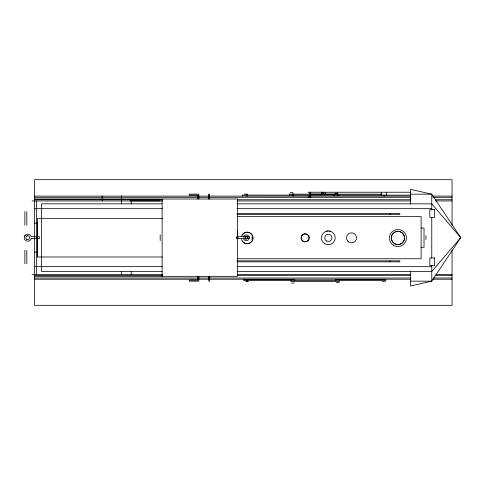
<?xml version="1.0" encoding="UTF-8"?>
<svg xmlns="http://www.w3.org/2000/svg" width="485" height="485" viewBox="0 0 485 485"><rect width="100%" height="100%" fill="white"/><g stroke="black" fill="none" stroke-linecap="round" stroke-linejoin="round"><path stroke-width="0.73" d="M162.402 256.995L37.442 256.995L37.442 218.341L162.402 218.341M310.442 197.074L310.442 192.242M321.725 194.176L321.725 192.242L322.974 192.242L322.974 194.176M325.265 194.176L325.265 192.242M410.492 204.215L410.492 189.344L431.759 194.176L460.75 237.668L431.759 281.161L410.492 285.992L410.492 271.121M237.498 230.969L237.48 236.704L236.656 237.201L236.832 238.365L245.477 238.632M245.186 237.68C244.446 235.668 248.174 235.686 247.114 237.686M245.331 238.402L245.325 236.88M247.259 238.408L247.15 237.947M31.161 238.632L30.834 239.432A3.528 3.528 0 0 1 25.511 240.372A3.528 3.528 0 0 1 25.511 234.964A3.528 3.528 0 0 1 30.834 235.904L31.161 236.704L39.376 236.704L39.376 238.632L31.185 238.632M24.723 235.904L25.281 235.17M410.492 194.176L431.759 194.176L431.759 203.839L460.75 237.668L431.759 271.491L237.08 271.497M459.671 238.705L460.75 237.668M238.196 238.335L237.517 238.632A0.964 0.964 0 0 1 236.571 237.935M27.287 235.825L27.778 235.758M307.969 192.242L410.492 192.242M290.103 192.684L293.001 192.684M334.965 193.169L337.863 193.169M244.276 194.133L247.18 194.133M380.84 194.133L381.913 194.133M381.671 194.176L309.788 194.176L309.788 197.074L309.412 197.074M410.492 195.146L242.403 195.097L242.403 196.067M34.544 196.11L410.401 196.11M432.353 196.11L452.05 196.11M308.023 197.074L310.873 197.074M34.544 197.316L410.377 197.316M433.111 197.316L452.05 197.316M34.544 199.008L237.498 199.008L237.498 276.329L34.544 276.329M34.544 199.735L162.602 199.735M237.614 199.735L410.377 199.735M435.384 199.735L452.05 199.735M32.125 200.942L162.602 200.942M237.614 200.942L410.71 200.942M435.512 200.942L452.05 200.942M161.917 203.839L41.601 203.839L41.601 271.491L162.008 271.491M237.08 203.839L431.759 203.839L431.759 210.053M34.544 208.671L162.287 208.671M237.08 208.671L431.759 208.671M237.074 213.503L399.864 213.503L399.864 214.473L237.074 214.473M237.08 216.571L421.125 216.571L421.125 258.766L237.08 258.766M34.544 223.167L37.442 223.173L37.442 256.995M421.125 228.047L424.023 228.047L424.023 247.289L421.125 247.289M245.465 236.704L237.48 236.704L238.171 236.971M246.92 236.704L249.096 236.704L249.096 238.632L246.926 238.632M34.544 252.164L37.442 252.164M237.074 260.863L399.864 260.863L399.864 261.833L237.074 261.833M34.544 266.659L162.287 266.659M237.08 266.665L431.759 266.665M32.125 274.395L162.602 274.395M237.614 274.395L410.401 274.395M436.142 274.395L452.05 274.395M34.544 275.601L162.602 275.601M237.614 275.601L410.377 275.601M435.384 275.601L452.05 275.601M34.544 278.02L410.377 278.02M433.111 278.02L452.05 278.02M34.544 279.227L410.377 279.227M432.353 279.227L452.05 279.227M410.492 281.161L431.759 281.161L431.759 265.283M245.677 281.591L248.581 281.591M382.241 281.591L385.138 281.591M336.366 282.561L339.264 282.561M291.503 283.04L294.401 283.04M310.442 194.176L310.048 194.176L310.048 192.242L310.067 193.212M292.934 195.4L292.952 193.466M337.796 196.001L337.815 194.067M247.114 196.158L247.132 194.224M247.253 236.886C248.162 238.384 245.283 241.087 245.222 237.941M452.05 225.173L452.05 179.68L34.544 179.68L34.544 305.32L452.05 305.32L452.05 250.066M431.759 217.28L431.759 258.056M425.957 235.734L425.957 239.602M410.492 196.11L410.492 200.942M390.201 213.503L390.201 214.473M390.201 260.863L390.201 261.833M386.333 192.242L386.333 195.146M384.393 195.097L384.393 196.067M383.69 195.097L383.69 196.067M381.501 192.242L381.501 195.146M339.403 280.627L339.403 281.591L290.861 281.591L290.861 280.627M338.003 195.097L338.003 194.133L289.46 194.133L289.46 195.097M335.535 280.627L335.535 279.663L385.793 279.663L385.793 280.627L243.803 280.627L243.803 279.663L294.728 279.663L294.728 280.627M334.135 195.097L334.135 196.067M323.513 192.242L323.513 194.176M310.679 192.242L310.679 194.176M293.328 195.097L293.328 196.067M247.502 280.627L247.502 281.591M246.756 280.627L246.756 281.591M209.714 276.329L209.714 281.161L208.744 281.161L208.744 276.329M209.556 199.008L209.556 194.176L208.592 194.176L208.592 199.008M198.838 199.008L198.838 194.176L189.174 194.176L189.174 195.146L197.874 195.146L197.874 199.008M198.838 276.329L198.838 281.161L189.174 281.161L189.174 280.191L197.874 280.191L197.874 276.329M162.117 199.008L162.117 276.329M160.183 200.942L130.222 200.942M160.183 234.77L160.183 240.566M131.186 200.942L131.186 203.839M131.186 271.491L131.186 274.395M121.523 196.11L121.523 203.839M121.523 271.491L121.523 274.395M102.196 196.11L102.196 200.942M36.478 200.942L36.478 274.395M26.814 211.563L26.814 225.113M26.814 250.218L26.814 263.779M24.88 211.563L24.88 225.113M24.88 250.218L24.88 263.779M304.119 241.669A3.983 3.983 0 0 1 302.1 235.261A3.983 3.983 0 0 1 308.763 236.134A3.983 3.983 0 0 1 305.15 241.803M326.563 231.157A6.887 6.887 0 0 1 327.745 230.945M328.945 230.945A6.887 6.887 0 0 1 330.127 231.157M403.017 233.655A6.638 6.638 0 0 1 399.367 244.41A6.638 6.638 0 0 1 391.516 236.207M391.692 235.655A6.638 6.638 0 0 1 392.844 233.655M393.232 233.23A6.638 6.638 0 0 1 394.608 232.176M395.123 231.909A6.638 6.638 0 0 1 400.737 231.909M401.253 232.176A6.638 6.638 0 0 1 402.629 233.23M242.233 235.073A5.796 5.784 -74.9 0 1 250.969 233.564A5.796 5.784 -74.9 0 1 250.921 242.445A5.796 5.784 -74.9 0 1 242.203 240.869M241.524 236.431A5.796 5.784 -74.9 0 1 250.448 233.224A5.796 5.784 -74.9 0 1 250.393 242.718A5.796 5.784 -74.9 0 1 241.506 239.432M243.561 236.989A2.898 2.892 -74.9 0 1 248.023 235.389A2.898 2.892 -74.9 0 1 247.999 240.136A2.898 2.892 -74.9 0 1 243.555 238.493M252 236.662A5.074 5.062 -74.9 0 1 251.982 239.293M236.559 237.432A0.964 0.964 0 0 1 237.48 236.704M434.657 209.635L429.825 209.635L429.825 217.371L434.657 217.371L434.657 209.635M434.657 257.965L429.825 257.965L429.825 265.695L434.657 265.695L434.657 257.965M303.161 241.306A3.983 3.983 0 0 0 309.133 237.856A3.983 3.983 0 0 0 303.161 234.407A3.983 3.983 0 0 0 303.161 241.306M347.994 241.403A5.02 5.02 0 0 0 356.39 239.153A5.02 5.02 0 0 0 350.243 233.006A5.02 5.02 0 0 0 347.994 241.403M324.901 243.816A6.887 6.887 0 0 0 335.232 237.856A6.887 6.887 0 0 0 324.901 231.891A6.887 6.887 0 0 0 324.901 243.816M394.614 243.773A6.632 6.632 0 0 0 404.563 238.032A6.632 6.632 0 0 0 394.614 232.285A6.632 6.632 0 0 0 394.614 243.773M393.65 245.446A8.566 8.566 0 0 0 406.497 238.032A8.566 8.566 0 0 0 393.65 230.611A8.566 8.566 0 0 0 393.65 245.446M326.544 240.984A3.601 3.601 0 0 0 331.946 237.868A3.601 3.601 0 0 0 326.544 234.746A3.601 3.601 0 0 0 326.544 240.984M26.827 239.317A1.91 1.91 0 0 0 29.688 237.668A1.91 1.91 0 0 0 26.827 236.013A1.91 1.91 0 0 0 26.827 239.317"/></g></svg>
